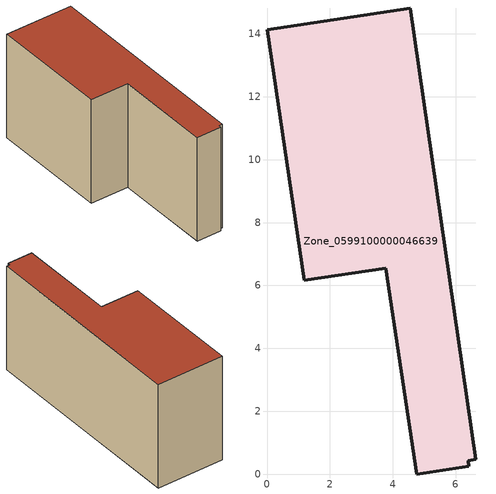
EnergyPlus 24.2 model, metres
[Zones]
Zone_0599100000046639
 floor ground (C_G): 6.64,0.47 6.4,0.42 6.42,0.25 4.76,0 3.77,6.55 1.18,6.16 0,14.14 4.55,14.82 z0
 wall outside (C_F): 4.55,14.82 0,14.14 1.18,6.16 3.77,6.55 4.76,0 6.42,0.25 6.4,0.42 6.64,0.47 4.55,14.82 z0:7.29
 roof outside (C_R): 4.76,0 6.42,0.25 6.4,0.42 6.64,0.47 4.55,14.82 0,14.14 1.18,6.16 3.77,6.55 z7.29
[BUILDING]
Pand.0599100000046639: North Axis=0; Terrain=City; Loads Convergence Tolerance Value=0.04; Temperature Convergence Tolerance Value=0.4; Solar Distribution=FullExterior; Maximum Number of Warmup Days=25; Minimum Number of Warmup Days=1
[Site:Location]
Rotterdam.The.Hague.AP_ZH_NLD Design_Conditions: Latitude=51.96; Longitude=4.45; Time Zone=1; Elevation=-4.5
[SITE:GROUNDTEMPERATURE:BUILDINGSURFACE]
18, 18, 18, 18, 18, 18, 18, 18, 18, 18, 18, 18
[MATERIAL] Thermal Absorptance=0.9; Solar Absorptance=0.7; Visible Absorptance=0.7
Name | Roughness | Thickness | Conductivity | Density | Specific Heat
G.TI.1946 | MediumSmooth | 0.15 | 1 | 540 | 1210
F.TI.1946 | Rough | 0.3 | 0.857143 | 1920 | 840
R.TI.1946 | MediumRough | 0.2 | 0.1 | 1500 | 1000
[CONSTRUCTION]
C_G: G.TI.1946
C_F: F.TI.1946
C_R: R.TI.1946
[ZONE]
Zone_0599100000046639: Type=1; Multiplier=1; Ceiling Height=Autocalculate; Volume=Autocalculate; Floor Area=autocalculate; Part of Total Floor Area=Yes
[ZONEINFILTRATION:DESIGNFLOWRATE]
Infil_Zone_0599100000046639: Zone or ZoneList or Space or SpaceList=Zone_0599100000046639; Schedule=AlwaysOn; Design Flow Rate Calculation Method=Flow/Area; Flow Rate per Floor Area=0.003; Constant Term Coefficient=1; Temperature Term Coefficient=0; Velocity Term Coefficient=0; Velocity Squared Term Coefficient=0
[HVACTEMPLATE:ZONE:IDEALLOADSAIRSYSTEM]
Zone_0599100000046639: Maximum Heating Supply Air Temperature=50; Minimum Cooling Supply Air Temperature=13; Maximum Heating Supply Air Humidity Ratio=0.0156; Minimum Cooling Supply Air Humidity Ratio=0.0077; Heating Limit=NoLimit; Cooling Limit=NoLimit; Dehumidification Control Type=ConstantSensibleHeatRatio; Cooling Sensible Heat Ratio=0.7; Dehumidification Setpoint=60; Humidification Control Type=None; Humidification Setpoint=30; Outdoor Air Method=None; Outdoor Air Flow Rate per Person=0.00944; Outdoor Air Flow Rate per Zone Floor Area=0; Outdoor Air Flow Rate per Zone=0; Demand Controlled Ventilation Type=None; Outdoor Air Economizer Type=NoEconomizer; Heat Recovery Type=None; Sensible Heat Recovery Effectiveness=0.7; Latent Heat Recovery Effectiveness=0.65
[ZONECONTROL:THERMOSTAT]
ThermostatControl_Zone_0599100000046639: Zone or ZoneList=Zone_0599100000046639; Control Type Schedule=DualSetpointControlType; Control 1=Thermostat_Zone_0599100000046639; Temperature Difference Between Cutout And Setpoint=0
[THERMOSTATSETPOINT:DUALSETPOINT]
Thermostat_Zone_0599100000046639: Heating Setpoint Temperature Schedule=HeatingSetpoint_Zone_0599100000046639; Cooling Setpoint Temperature Schedule=CoolingSetpoint_Zone_0599100000046639
[SCHEDULE:COMPACT]
HeatingSetpoint_Zone_0599100000046639: Through: 12/31, For: AllDays, Until: 24:00, 21
CoolingSetpoint_Zone_0599100000046639: Through: 12/31, For: AllDays, Until: 24:00, 24
DualSetpointControlType: Through: 12/31, For: AllDays, Until: 24:00, 4
AlwaysOn: Through: 12/31, For: AllDays, Until: 24:00, 1
